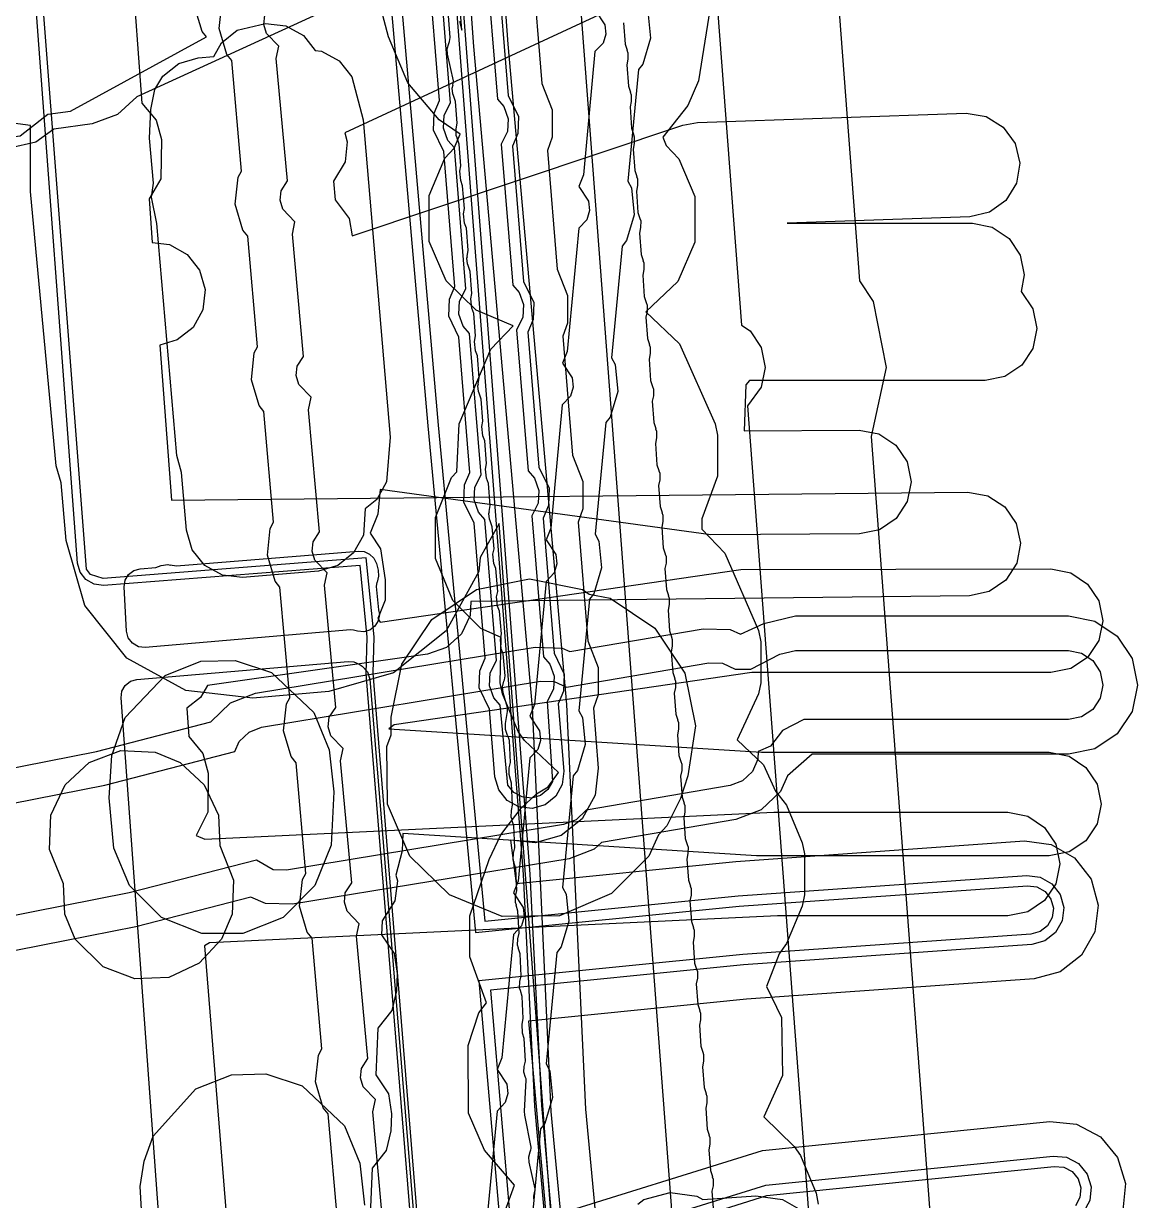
# Model space of a CAD drawing. Header units: metres. Extents: x -3943 to -3664, y 4962 to 6622.
# Drawn here: x -3832.49 to -3800.27, y 5729.61 to 5763.66 of the extents above; entities that cross this region are included whole.
import ezdxf

# ---------------------------------------------------------------- set-up
doc = ezdxf.new("R2010")
doc.units = ezdxf.units.M
doc.layers.add('AI_GREENING_EXCLUSIONS', color=1, linetype='Continuous')
doc.layers.add('AI_GREENING_LAWN', color=82, linetype='Continuous')

msp = doc.modelspace()

# ---------------------------------------------------------------- linework, layer by layer
at = {"layer": 'AI_GREENING_EXCLUSIONS'}
for points in [[(-3821.169, 5779.586), (-3818.044, 5739.04), (-3817.711, 5732.344), (-3816.124, 5714.66), (-3814.991, 5714.471), (-3807.098, 5720.876), (-3806.042, 5720.929), (-3805.751, 5720.658), (-3805.709, 5720.458), (-3805.709, 5719.696), (-3805.893, 5719.308), (-3813.248, 5713.305), (-3816.279, 5712.119), (-3819.175, 5711.094), (-3819.511, 5711.228), (-3819.669, 5711.553), (-3822.383, 5744.866), (-3822.352, 5745.913), (-3822.578, 5748.198), (-3830.193, 5747.605), (-3830.557, 5747.724), (-3830.678, 5747.878), (-3832.056, 5765.794)], [(-3820.97, 5779.601), (-3817.845, 5739.055), (-3817.511, 5732.358), (-3815.939, 5714.832)], [(-3820.597, 5778.642), (-3819.48, 5762.991), (-3817.785, 5743.877), (-3817.244, 5732.185), (-3815.692, 5715.733)], [(-3819.555, 5777.735), (-3818.483, 5763.065), (-3816.788, 5743.963), (-3816.242, 5732.256), (-3814.765, 5716.575)], [(-3813.04, 5720.03), (-3817.319, 5776.648)], [(-3819.887, 5763.73), (-3819.812, 5763.47), (-3820.809, 5776.384)], [(-3813.236, 5774.879), (-3811.729, 5754.937), (-3811.478, 5754.77), (-3811.153, 5754.283), (-3811.039, 5753.709), (-3811.153, 5753.135), (-3811.552, 5752.599), (-3809.299, 5722.777)], [(-3809.481, 5771.644), (-3808.315, 5756.215), (-3807.92, 5755.622), (-3807.539, 5753.709), (-3807.975, 5751.713), (-3806.068, 5726.47)], [(-3814.017, 5768.496), (-3829.222, 5761.542), (-3829.774, 5761.031), (-3830.505, 5760.76), (-3831.621, 5760.601), (-3832.14, 5760.228), (-3832.899, 5760.05)], [(-3822.165, 5767.676), (-3820.802, 5752.017), (-3819.422, 5737.359), (-3811.796, 5738.126), (-3803.449, 5738.715), (-3803.178, 5738.68), (-3802.941, 5738.545), (-3802.773, 5738.329), (-3802.701, 5738.066), (-3802.736, 5737.795), (-3802.871, 5737.557), (-3803.087, 5737.39), (-3803.35, 5737.318), (-3811.687, 5736.73), (-3819.324, 5735.962), (-3818.61, 5727.761)], [(-3821.84, 5767.409), (-3820.503, 5752.044), (-3819.15, 5737.688), (-3811.817, 5738.425), (-3803.47, 5739.014), (-3803.083, 5738.965), (-3802.744, 5738.771), (-3802.505, 5738.463), (-3802.402, 5738.087), (-3802.451, 5737.7), (-3802.645, 5737.361), (-3802.953, 5737.122), (-3803.329, 5737.019), (-3811.662, 5736.431), (-3818.984, 5735.694), (-3818.311, 5727.788), (-3811.018, 5730.058), (-3802.706, 5730.898), (-3802.318, 5730.861), (-3801.973, 5730.678), (-3801.725, 5730.377), (-3801.611, 5730.003), (-3801.648, 5729.615), (-3801.831, 5729.27)], [(-3819.868, 5711.537), (-3822.582, 5744.85), (-3822.553, 5745.907), (-3822.758, 5747.984), (-3830.177, 5747.406), (-3830.449, 5747.438), (-3830.688, 5747.572), (-3830.856, 5747.787), (-3830.93, 5748.051), (-3830.93, 5748.051), (-3832.256, 5765.779)], [(-3819.117, 5765.551), (-3818.783, 5761.469), (-3818.596, 5761.256), (-3818.471, 5760.906), (-3818.49, 5760.532), (-3818.675, 5760.174), (-3818.341, 5756.092), (-3818.154, 5755.88), (-3818.029, 5755.53), (-3818.048, 5755.155), (-3818.233, 5754.798), (-3817.899, 5750.716), (-3817.712, 5750.503), (-3817.587, 5750.153), (-3817.606, 5749.779), (-3817.791, 5749.421), (-3817.457, 5745.339), (-3817.27, 5745.127), (-3817.145, 5744.777), (-3817.164, 5744.402), (-3817.349, 5744.045), (-3817.194, 5741.736), (-3817.326, 5741.497), (-3817.54, 5741.327), (-3817.803, 5741.252), (-3818.074, 5741.284), (-3818.313, 5741.416), (-3818.483, 5741.63), (-3818.705, 5743.937), (-3818.892, 5744.15), (-3819.017, 5744.5), (-3818.998, 5744.874), (-3818.813, 5745.232), (-3819.147, 5749.314), (-3819.334, 5749.526), (-3819.459, 5749.876), (-3819.44, 5750.251), (-3819.255, 5750.608), (-3819.589, 5754.69), (-3819.776, 5754.903), (-3819.901, 5755.253), (-3819.882, 5755.627), (-3819.697, 5755.985), (-3820.031, 5760.067), (-3820.218, 5760.279), (-3820.343, 5760.629), (-3820.324, 5761.004), (-3820.139, 5761.361), (-3820.473, 5765.443)], [(-3829.372, 5765.435), (-3829.069, 5761.353), (-3828.662, 5760.866), (-3828.506, 5760.302), (-3828.519, 5759.165), (-3828.864, 5758.587), (-3828.77, 5757.322), (-3828.277, 5757.266), (-3827.765, 5756.982), (-3827.401, 5756.524), (-3827.239, 5755.962), (-3827.305, 5755.38), (-3827.589, 5754.868), (-3828.047, 5754.504), (-3828.55, 5754.359), (-3828.217, 5749.868), (-3805.175, 5750.1), (-3804.599, 5749.995), (-3804.107, 5749.677), (-3803.775, 5749.196), (-3803.652, 5748.623), (-3803.757, 5748.048), (-3804.075, 5747.556), (-3804.556, 5747.224), (-3805.129, 5747.101), (-3819.55, 5746.935), (-3819.572, 5746.532), (-3819.825, 5746.004), (-3820.261, 5745.613), (-3820.813, 5745.419), (-3827.175, 5744.51), (-3827.374, 5744.164), (-3827.772, 5743.858), (-3827.711, 5743.029), (-3827.305, 5742.541), (-3827.149, 5741.977), (-3827.164, 5740.84), (-3827.502, 5740.167), (-3827.253, 5740.064), (-3810.786, 5740.844), (-3804.018, 5740.846), (-3803.444, 5740.731), (-3802.957, 5740.406), (-3802.632, 5739.92), (-3802.518, 5739.346), (-3802.632, 5738.771), (-3802.957, 5738.285), (-3803.444, 5737.96), (-3804.018, 5737.846), (-3810.679, 5737.846), (-3827.111, 5737.067), (-3827.256, 5736.977), (-3825.496, 5715.146)], [(-3818.792, 5765.484), (-3818.474, 5761.577), (-3818.177, 5760.966), (-3818.196, 5760.473), (-3818.35, 5760.107), (-3818.032, 5756.2), (-3817.735, 5755.589), (-3817.754, 5755.096), (-3817.908, 5754.731), (-3817.59, 5750.824), (-3817.293, 5750.213), (-3817.312, 5749.72), (-3817.466, 5749.354), (-3817.148, 5745.447), (-3816.851, 5744.836), (-3816.87, 5744.343), (-3817.024, 5743.978), (-3816.863, 5742.032), (-3816.908, 5741.644), (-3817.097, 5741.303), (-3817.403, 5741.061), (-3817.778, 5740.953), (-3818.166, 5740.998), (-3818.507, 5741.187), (-3818.749, 5741.493), (-3818.857, 5741.868), (-3819.014, 5743.829), (-3819.311, 5744.44), (-3819.292, 5744.933), (-3819.138, 5745.299), (-3819.456, 5749.206), (-3819.753, 5749.817), (-3819.734, 5750.31), (-3819.58, 5750.675), (-3819.898, 5754.582), (-3820.195, 5755.193), (-3820.176, 5755.686), (-3820.022, 5756.052), (-3820.34, 5759.959), (-3820.637, 5760.57), (-3820.618, 5761.063), (-3820.464, 5761.428), (-3820.782, 5765.335)], [(-3817.778, 5765.364), (-3817.496, 5761.929), (-3817.197, 5761.164), (-3817.197, 5760.372), (-3817.336, 5759.988), (-3817.054, 5756.553), (-3816.755, 5755.787), (-3816.755, 5754.995), (-3816.894, 5754.611), (-3816.612, 5751.176), (-3816.313, 5750.411), (-3816.313, 5749.619), (-3816.452, 5749.235), (-3816.17, 5745.8), (-3815.871, 5745.034), (-3815.871, 5744.242), (-3816.01, 5743.858), (-3815.867, 5742.114), (-3815.956, 5741.339), (-3816.335, 5740.656), (-3816.946, 5740.171), (-3817.696, 5739.957), (-3818.403, 5740.038), (-3818.246, 5738.784), (-3811.888, 5739.422), (-3803.54, 5740.011), (-3802.766, 5739.913), (-3802.089, 5739.527), (-3801.61, 5738.91), (-3801.405, 5738.157), (-3801.503, 5737.383), (-3801.889, 5736.705), (-3802.506, 5736.227), (-3803.259, 5736.021), (-3811.576, 5735.434), (-3817.887, 5734.8), (-3817.376, 5729.113), (-3811.118, 5731.053), (-3802.807, 5731.893), (-3802.03, 5731.818), (-3801.341, 5731.452), (-3800.844, 5730.85), (-3800.616, 5730.104), (-3800.691, 5729.327)], [(-3813.845, 5764.845), (-3823.201, 5760.501), (-3823.13, 5760.239), (-3823.19, 5759.657), (-3823.525, 5759.096), (-3823.475, 5758.563), (-3823.079, 5758.018), (-3822.986, 5757.517), (-3813.426, 5760.721), (-3813.001, 5760.798), (-3805.226, 5761.063), (-3804.648, 5760.969), (-3804.151, 5760.66), (-3803.809, 5760.185), (-3803.675, 5759.615), (-3803.77, 5759.038), (-3804.078, 5758.54), (-3804.553, 5758.199), (-3805.123, 5758.065), (-3810.407, 5757.885), (-3805.044, 5757.885), (-3804.47, 5757.77), (-3803.983, 5757.445), (-3803.658, 5756.959), (-3803.544, 5756.385), (-3803.638, 5755.909), (-3803.293, 5755.409), (-3803.179, 5754.835), (-3803.293, 5754.261), (-3803.618, 5753.775), (-3804.105, 5753.449), (-3804.679, 5753.335), (-3811.494, 5753.335), (-3811.599, 5753.203), (-3811.646, 5751.877), (-3808.324, 5751.896), (-3807.75, 5751.785), (-3807.261, 5751.462), (-3806.933, 5750.978), (-3806.816, 5750.404), (-3806.927, 5749.83), (-3807.249, 5749.341), (-3807.734, 5749.013), (-3808.308, 5748.896), (-3812.609, 5748.872), (-3822.176, 5750.182), (-3822.248, 5749.465), (-3822.468, 5748.919), (-3822.172, 5748.458), (-3822.037, 5747.564), (-3822.033, 5746.979), (-3822.248, 5746.449), (-3822.179, 5746.342), (-3811.748, 5747.867), (-3802.771, 5747.883), (-3802.197, 5747.769), (-3801.711, 5747.444), (-3801.386, 5746.957), (-3801.271, 5746.383), (-3801.386, 5745.809), (-3801.711, 5745.322), (-3802.197, 5744.997), (-3802.771, 5744.883), (-3811.422, 5744.883), (-3821.773, 5743.37), (-3821.928, 5743.255), (-3811.147, 5742.579), (-3802.823, 5742.579), (-3802.249, 5742.465), (-3801.763, 5742.14), (-3801.438, 5741.653), (-3801.323, 5741.079), (-3801.438, 5740.505), (-3801.763, 5740.019), (-3802.249, 5739.693), (-3802.823, 5739.579), (-3811.288, 5739.582), (-3821.521, 5740.224), (-3821.54, 5739.727), (-3821.723, 5739.018), (-3821.678, 5738.857), (-3821.75, 5738.276), (-3822.122, 5737.701), (-3822.139, 5737.294), (-3821.775, 5736.752), (-3821.684, 5736.174), (-3821.704, 5735.674), (-3821.841, 5735.105), (-3822.248, 5734.594), (-3822.302, 5733.242), (-3821.938, 5732.7), (-3821.847, 5732.122), (-3821.867, 5731.622), (-3822.004, 5731.053), (-3822.411, 5730.542), (-3822.465, 5729.19)], [(-3823.401, 5728.931), (-3823.68, 5732.119), (-3823.822, 5732.294), (-3824.044, 5733.042), (-3823.962, 5733.818), (-3823.865, 5733.997), (-3824.146, 5737.197), (-3824.287, 5737.372), (-3824.509, 5738.121), (-3824.427, 5738.897), (-3824.33, 5739.075), (-3824.611, 5742.276), (-3824.752, 5742.451), (-3824.974, 5743.199), (-3824.892, 5743.975), (-3824.795, 5744.153), (-3825.076, 5747.354), (-3825.218, 5747.529), (-3825.439, 5748.277), (-3825.357, 5749.054), (-3825.26, 5749.232), (-3825.541, 5752.432), (-3825.683, 5752.608), (-3825.904, 5753.356), (-3825.822, 5754.132), (-3825.725, 5754.31), (-3826.006, 5757.511), (-3826.148, 5757.686), (-3826.369, 5758.434), (-3826.288, 5759.21), (-3826.191, 5759.389), (-3826.471, 5762.589), (-3826.613, 5762.764), (-3826.834, 5763.513), (-3826.753, 5764.289)], [(-3818.745, 5728.81), (-3818.294, 5730.054), (-3819.16, 5731.069), (-3819.623, 5732.137), (-3819.632, 5734.097), (-3819.32, 5735.041), (-3819.1, 5735.329), (-3819.585, 5736.655), (-3819.585, 5737.843), (-3819.024, 5739.475), (-3818.688, 5740.185), (-3818.096, 5740.958), (-3817.658, 5741.379), (-3817.317, 5741.577), (-3817.02, 5741.991), (-3818.006, 5742.92), (-3818.183, 5743.183), (-3818.636, 5744.266), (-3818.702, 5744.589), (-3818.677, 5745.9), (-3819.265, 5746.16), (-3820.075, 5746.971), (-3820.581, 5748.181), (-3820.581, 5749.369), (-3820.114, 5750.522), (-3819.961, 5750.694), (-3819.896, 5752.076), (-3818.973, 5754.243), (-3818.332, 5754.918), (-3819.401, 5755.365), (-3820.269, 5756.214), (-3820.761, 5757.354), (-3820.761, 5758.682), (-3820.307, 5759.765), (-3820.035, 5760.056), (-3819.866, 5760.46), (-3820.474, 5760.877), (-3821.377, 5761.944), (-3821.935, 5763.277), (-3822.239, 5764.415)], [(-3812.606, 5764.301), (-3812.973, 5762.006), (-3813.28, 5761.289), (-3814.003, 5760.371), (-3813.902, 5760.132), (-3813.533, 5759.743), (-3813.079, 5758.66), (-3813.079, 5757.332), (-3813.571, 5756.192), (-3814.496, 5755.319), (-3813.514, 5754.389), (-3812.488, 5752.076), (-3812.423, 5751.754), (-3812.423, 5750.567), (-3812.872, 5749.326), (-3812.872, 5749.033), (-3812.204, 5748.335), (-3811.229, 5746.099), (-3811.163, 5745.776), (-3811.163, 5744.589), (-3811.229, 5744.266), (-3811.85, 5742.933), (-3811.088, 5742.211), (-3810.745, 5741.456), (-3810.421, 5741.045), (-3809.968, 5739.962), (-3809.903, 5739.64), (-3809.903, 5738.452), (-3809.968, 5738.13), (-3810.421, 5737.046), (-3810.634, 5736.748), (-3810.999, 5735.798), (-3810.569, 5734.909), (-3810.537, 5733.225), (-3811.078, 5732.029), (-3810.198, 5731.172), (-3810.021, 5730.908), (-3809.567, 5729.825), (-3809.502, 5729.502)], [(-3839.663, 5763.669), (-3839.737, 5763.088), (-3840.085, 5762.535), (-3839.983, 5761.085), (-3839.562, 5760.586), (-3839.408, 5760.021), (-3839.418, 5759.69), (-3839.22, 5759.757), (-3838.505, 5759.652), (-3836.336, 5759.931), (-3835.671, 5760.214), (-3835.175, 5760.278), (-3834.46, 5760.173), (-3832.597, 5760.413), (-3831.796, 5761.034), (-3831.136, 5761.123), (-3827.206, 5763.279), (-3827.331, 5763.432), (-3827.498, 5763.993)], [(-3822.069, 5728.639), (-3822.393, 5732.174), (-3822.316, 5732.534), (-3822.672, 5732.899), (-3822.749, 5733.161), (-3822.72, 5733.432), (-3822.534, 5733.718), (-3822.858, 5737.253), (-3822.781, 5737.612), (-3823.137, 5737.977), (-3823.214, 5738.239), (-3823.186, 5738.511), (-3822.999, 5738.796), (-3823.323, 5742.331), (-3823.246, 5742.691), (-3823.602, 5743.056), (-3823.679, 5743.318), (-3823.651, 5743.589), (-3823.464, 5743.875), (-3823.788, 5747.409), (-3823.712, 5747.769), (-3824.067, 5748.134), (-3824.144, 5748.396), (-3824.116, 5748.668), (-3823.929, 5748.953), (-3824.253, 5752.488), (-3824.177, 5752.847), (-3824.532, 5753.212), (-3824.61, 5753.474), (-3824.581, 5753.746), (-3824.395, 5754.031), (-3824.718, 5757.566), (-3824.642, 5757.926), (-3824.997, 5758.291), (-3825.075, 5758.553), (-3825.046, 5758.824), (-3824.86, 5759.11), (-3825.183, 5762.645), (-3825.107, 5763.004), (-3825.462, 5763.369), (-3825.54, 5763.631), (-3825.511, 5763.903)], [(-3815.961, 5764.049), (-3815.678, 5763.626), (-3815.65, 5763.354), (-3815.728, 5763.092), (-3815.963, 5762.846), (-3816.293, 5759.281), (-3816.433, 5758.941), (-3816.15, 5758.518), (-3816.122, 5758.246), (-3816.2, 5757.984), (-3816.435, 5757.738), (-3816.765, 5754.173), (-3816.906, 5753.833), (-3816.623, 5753.41), (-3816.594, 5753.138), (-3816.672, 5752.876), (-3816.908, 5752.63), (-3817.237, 5749.065), (-3817.378, 5748.726), (-3817.095, 5748.302), (-3817.067, 5748.03), (-3817.144, 5747.768), (-3817.38, 5747.522), (-3817.709, 5743.957), (-3817.85, 5743.618), (-3817.567, 5743.194), (-3817.539, 5742.922), (-3817.617, 5742.66), (-3817.852, 5742.414), (-3818.182, 5738.849), (-3818.323, 5738.51), (-3818.04, 5738.086), (-3818.011, 5737.814), (-3818.089, 5737.552), (-3818.325, 5737.306), (-3818.654, 5733.741), (-3818.795, 5733.402), (-3818.512, 5732.978), (-3818.484, 5732.706), (-3818.561, 5732.444), (-3818.797, 5732.198), (-3819.126, 5728.633)], [(-3814.436, 5764.01), (-3814.355, 5763.234), (-3814.577, 5762.486), (-3814.705, 5762.328), (-3815.016, 5759.1), (-3814.909, 5758.902), (-3814.828, 5758.126), (-3815.05, 5757.378), (-3815.178, 5757.221), (-3815.488, 5753.992), (-3815.381, 5753.794), (-3815.3, 5753.018), (-3815.522, 5752.27), (-3815.65, 5752.113), (-3815.961, 5748.885), (-3815.853, 5748.686), (-3815.772, 5747.91), (-3815.994, 5747.162), (-3816.122, 5747.005), (-3816.433, 5743.777), (-3816.326, 5743.579), (-3816.245, 5742.802), (-3816.467, 5742.054), (-3816.594, 5741.897), (-3816.905, 5738.669), (-3816.798, 5738.471), (-3816.717, 5737.694), (-3816.939, 5736.946), (-3817.067, 5736.789), (-3817.378, 5733.561), (-3817.27, 5733.363), (-3817.189, 5732.586), (-3817.411, 5731.838), (-3817.539, 5731.681), (-3817.758, 5729.31)], [(-3816.53, 5719.766), (-3818.739, 5749.195), (-3819.281, 5748.211), (-3819.326, 5747.803), (-3820.268, 5746.095), (-3821.791, 5744.876), (-3823.665, 5744.334), (-3825.857, 5744.146), (-3827.796, 5744.362), (-3829.505, 5745.304), (-3830.723, 5746.827), (-3831.266, 5748.701), (-3831.409, 5750.373), (-3831.551, 5750.865), (-3832.289, 5758.798), (-3832.294, 5760.714), (-3833.623, 5760.879)], [(-3842.565, 5740.2), (-3830.38, 5742.602), (-3827.077, 5743.457), (-3826.508, 5744.006), (-3825.78, 5744.287), (-3817.695, 5745.621), (-3816.916, 5745.593), (-3816.688, 5745.489), (-3812.834, 5746.15), (-3812.054, 5746.129), (-3811.758, 5745.998), (-3811.078, 5746.301), (-3810.162, 5746.523), (-3802.269, 5746.523), (-3801.504, 5746.371), (-3800.855, 5745.937), (-3800.421, 5745.289), (-3800.269, 5744.523), (-3800.421, 5743.758), (-3800.855, 5743.109), (-3801.504, 5742.675), (-3802.269, 5742.523), (-3809.677, 5742.523), (-3810.392, 5741.897), (-3810.592, 5741.447), (-3811.159, 5740.91), (-3811.887, 5740.631), (-3815.776, 5739.964), (-3815.982, 5739.772), (-3816.713, 5739.499), (-3824.716, 5738.179), (-3825.496, 5738.198), (-3825.921, 5738.386), (-3829.244, 5737.526), (-3841.58, 5735.094)], [(-3842.378, 5739.218), (-3830.146, 5741.629), (-3826.384, 5742.599), (-3826.255, 5742.892), (-3825.972, 5743.161), (-3825.608, 5743.302), (-3817.535, 5744.634), (-3817.145, 5744.62), (-3816.789, 5744.457), (-3812.665, 5745.165), (-3812.275, 5745.154), (-3811.905, 5744.981), (-3811.456, 5744.981), (-3810.62, 5745.412), (-3810.162, 5745.523), (-3802.269, 5745.523), (-3801.887, 5745.447), (-3801.562, 5745.23), (-3801.345, 5744.906), (-3801.269, 5744.523), (-3801.345, 5744.141), (-3801.562, 5743.816), (-3801.887, 5743.599), (-3802.269, 5743.523), (-3809.919, 5743.523), (-3810.541, 5743.203), (-3810.883, 5742.754), (-3811.244, 5742.601), (-3811.25, 5742.381), (-3811.409, 5742.024), (-3811.692, 5741.756), (-3812.056, 5741.616), (-3816.216, 5740.903), (-3816.508, 5740.623), (-3816.873, 5740.486), (-3824.888, 5739.164), (-3825.278, 5739.173), (-3825.755, 5739.458), (-3829.438, 5738.507), (-3841.774, 5736.075)], [(-3828.993, 5727.848), (-3829.125, 5730.019), (-3829.008, 5730.746), (-3828.747, 5731.47), (-3827.509, 5732.843), (-3826.479, 5733.25), (-3825.484, 5733.277), (-3824.435, 5732.925), (-3823.21, 5731.767), (-3822.764, 5730.691), (-3822.631, 5729.474)], [(-3818.526, 5727.385), (-3810.988, 5729.76), (-3802.676, 5730.599), (-3802.404, 5730.573), (-3802.163, 5730.445), (-3801.989, 5730.234), (-3801.909, 5729.973), (-3801.936, 5729.701), (-3802.064, 5729.46)], [(-3814.724, 5729.501), (-3814.546, 5729.638), (-3813.792, 5729.841), (-3813.019, 5729.74), (-3812.843, 5729.639), (-3811.312, 5729.742), (-3810.538, 5729.641), (-3809.862, 5729.252)]]:
    msp.add_lwpolyline(points, dxfattribs=at)
for points in [[(-3828.738, 5759.039), (-3828.85, 5760.34), (-3828.815, 5761.174), (-3828.701, 5761.748), (-3828.463, 5762.14), (-3828.006, 5762.506), (-3827.443, 5762.668), (-3826.99, 5762.707), (-3826.771, 5763.105), (-3826.314, 5763.471), (-3825.492, 5763.656), (-3824.911, 5763.591), (-3824.398, 5763.309), (-3824.055, 5762.88), (-3823.873, 5762.859), (-3823.36, 5762.577), (-3822.994, 5762.12), (-3822.672, 5760.869), (-3821.887, 5751.692), (-3821.991, 5750.405), (-3822.274, 5749.892), (-3822.613, 5749.621), (-3822.662, 5748.862), (-3822.945, 5748.349), (-3823.402, 5747.984), (-3823.964, 5747.821), (-3826.156, 5747.633), (-3826.738, 5747.698), (-3827.25, 5747.981), (-3827.616, 5748.438), (-3827.779, 5749), (-3827.922, 5750.671), (-3828.064, 5751.163), (-3828.639, 5757.878), (-3828.793, 5758.636), (-3828.738, 5759.039)], [(-3820.685, 5746.419), (-3819.388, 5747.287), (-3817.857, 5747.591), (-3816.326, 5747.287), (-3816.127, 5747.153), (-3815.524, 5747.034), (-3814.227, 5746.166), (-3813.359, 5744.869), (-3813.055, 5743.338), (-3813.276, 5741.897), (-3813.488, 5741.242), (-3813.881, 5740.452), (-3814.13, 5740.185), (-3814.402, 5739.572), (-3815.482, 5738.492), (-3816.991, 5737.845), (-3818.652, 5737.829), (-3820.174, 5738.449), (-3821.318, 5739.572), (-3821.965, 5741.081), (-3821.981, 5742.742), (-3821.857, 5743.078), (-3821.857, 5743.591), (-3821.553, 5745.122), (-3820.685, 5746.419)], [(-3826.372, 5745.236), (-3825.322, 5744.884), (-3824.098, 5743.726), (-3823.652, 5742.651), (-3823.519, 5741.434), (-3823.596, 5739.889), (-3824.066, 5738.724), (-3824.988, 5737.802), (-3826.153, 5737.332), (-3827.34, 5737.332), (-3828.505, 5737.802), (-3829.428, 5738.724), (-3829.881, 5739.807), (-3830.014, 5741.261), (-3829.945, 5742.483), (-3829.557, 5743.581), (-3828.396, 5744.803), (-3827.367, 5745.21), (-3826.372, 5745.236)], [(-3830.593, 5742.283), (-3829.676, 5742.624), (-3828.69, 5742.585), (-3827.967, 5742.283), (-3827.268, 5741.636), (-3826.859, 5740.754), (-3826.82, 5739.88), (-3826.423, 5738.881), (-3826.462, 5737.895), (-3826.764, 5737.172), (-3827.411, 5736.473), (-3828.293, 5736.064), (-3829.279, 5736.025), (-3830.196, 5736.366), (-3831.002, 5737.172), (-3831.304, 5737.895), (-3831.343, 5738.769), (-3831.74, 5739.768), (-3831.701, 5740.754), (-3831.292, 5741.636), (-3830.593, 5742.283)]]:
    msp.add_lwpolyline(points, close=True, dxfattribs=at)
at = {"layer": 'AI_GREENING_LAWN'}
for points in [[(-3817.719, 5729.575), (-3817.734, 5729.738), (-3817.71, 5729.836), (-3817.714, 5729.838), (-3817.696, 5729.911), (-3817.698, 5729.948), (-3817.867, 5730.719), (-3817.877, 5730.872), (-3817.84, 5731.021), (-3817.815, 5731.079), (-3817.806, 5731.114), (-3817.808, 5731.15), (-3817.989, 5732.075), (-3817.998, 5732.196), (-3817.954, 5733.088), (-3817.958, 5733.126), (-3817.977, 5733.168), (-3818.02, 5733.325), (-3818.011, 5733.487), (-3817.977, 5733.637), (-3818.01, 5734.296), (-3818.06, 5734.448), (-3818.073, 5734.716), (-3818.038, 5734.872), (-3818.069, 5735.508), (-3818.122, 5735.683), (-3818.116, 5735.685), (-3818.142, 5735.757), (-3818.136, 5735.947), (-3818.1, 5736.108), (-3818.13, 5736.744), (-3818.183, 5736.919), (-3818.177, 5736.921), (-3818.203, 5736.993), (-3818.198, 5737.183), (-3818.161, 5737.344), (-3818.192, 5737.98), (-3818.245, 5738.154), (-3818.238, 5738.156), (-3818.265, 5738.228), (-3818.259, 5738.418), (-3818.223, 5738.579), (-3818.253, 5739.215), (-3818.306, 5739.39), (-3818.3, 5739.392), (-3818.326, 5739.464), (-3818.32, 5739.654), (-3818.284, 5739.815), (-3818.314, 5740.451), (-3818.368, 5740.626), (-3818.361, 5740.628), (-3818.388, 5740.7), (-3818.382, 5740.89), (-3818.345, 5741.051), (-3818.376, 5741.687), (-3818.429, 5741.861), (-3818.423, 5741.863), (-3818.449, 5741.935), (-3818.443, 5742.125), (-3818.407, 5742.286), (-3818.437, 5742.922), (-3818.472, 5743.038), (-3818.49, 5743.067), (-3818.553, 5743.234), (-3818.554, 5743.412), (-3818.492, 5743.76), (-3818.498, 5743.873), (-3818.622, 5744.294), (-3818.641, 5744.466), (-3818.601, 5744.633), (-3818.585, 5744.671), (-3818.566, 5744.79), (-3818.622, 5745.424), (-3818.678, 5745.574), (-3818.701, 5745.841), (-3818.672, 5745.999), (-3818.728, 5746.656), (-3818.785, 5746.807), (-3818.808, 5747.074), (-3818.778, 5747.232), (-3818.835, 5747.889), (-3818.891, 5748.04), (-3818.914, 5748.307), (-3818.884, 5748.464), (-3818.938, 5749.098), (-3818.997, 5749.271), (-3818.995, 5749.272), (-3819.017, 5749.323), (-3819.031, 5749.486), (-3819.018, 5749.54), (-3819.02, 5749.54), (-3818.991, 5749.72), (-3819.047, 5750.353), (-3819.103, 5750.503), (-3819.127, 5750.771), (-3819.097, 5750.929), (-3819.154, 5751.584), (-3819.21, 5751.734), (-3819.233, 5752.001), (-3819.203, 5752.159), (-3819.256, 5752.791), (-3819.316, 5752.964), (-3819.313, 5752.965), (-3819.336, 5753.015), (-3819.35, 5753.178), (-3819.337, 5753.232), (-3819.339, 5753.233), (-3819.31, 5753.413), (-3819.366, 5754.045), (-3819.422, 5754.195), (-3819.445, 5754.462), (-3819.416, 5754.62), (-3819.472, 5755.275), (-3819.528, 5755.426), (-3819.551, 5755.693), (-3819.522, 5755.85), (-3819.575, 5756.482), (-3819.634, 5756.655), (-3819.632, 5756.656), (-3819.654, 5756.707), (-3819.668, 5756.87), (-3819.655, 5756.924), (-3819.658, 5756.924), (-3819.629, 5757.104), (-3819.684, 5757.736), (-3819.74, 5757.886), (-3819.764, 5758.153), (-3819.734, 5758.311), (-3819.791, 5758.966), (-3819.847, 5759.117), (-3819.87, 5759.384), (-3819.84, 5759.542), (-3819.893, 5760.174), (-3819.953, 5760.347), (-3819.947, 5760.349), (-3819.976, 5760.42), (-3819.977, 5760.61), (-3819.946, 5760.772), (-3820, 5761.404), (-3820.059, 5761.577), (-3820.057, 5761.578), (-3820.079, 5761.629), (-3820.093, 5761.792), (-3820.069, 5761.889), (-3820.073, 5761.89), (-3820.054, 5761.965), (-3820.056, 5762.003), (-3820.227, 5762.772), (-3820.236, 5762.93), (-3820.195, 5763.083), (-3820.172, 5763.135), (-3820.152, 5763.254), (-3820.2, 5763.886)], [(-3815.134, 5763.678), (-3815.088, 5763.061), (-3815.031, 5762.888), (-3815.037, 5762.886), (-3815.009, 5762.814), (-3815.01, 5762.624), (-3815.042, 5762.462), (-3814.996, 5761.845), (-3814.939, 5761.671), (-3814.945, 5761.669), (-3814.917, 5761.598), (-3814.918, 5761.408), (-3814.95, 5761.246), (-3814.905, 5760.628), (-3814.847, 5760.455), (-3814.853, 5760.453), (-3814.825, 5760.381), (-3814.826, 5760.191), (-3814.858, 5760.029), (-3814.813, 5759.412), (-3814.755, 5759.238), (-3814.761, 5759.236), (-3814.733, 5759.165), (-3814.734, 5758.975), (-3814.766, 5758.813), (-3814.721, 5758.195), (-3814.663, 5758.022), (-3814.669, 5758.02), (-3814.641, 5757.949), (-3814.642, 5757.758), (-3814.674, 5757.596), (-3814.629, 5756.979), (-3814.571, 5756.806), (-3814.577, 5756.803), (-3814.549, 5756.732), (-3814.55, 5756.542), (-3814.582, 5756.38), (-3814.537, 5755.763), (-3814.479, 5755.589), (-3814.485, 5755.587), (-3814.457, 5755.516), (-3814.458, 5755.326), (-3814.49, 5755.164), (-3814.445, 5754.546), (-3814.387, 5754.373), (-3814.393, 5754.371), (-3814.365, 5754.299), (-3814.366, 5754.109), (-3814.398, 5753.947), (-3814.353, 5753.33), (-3814.295, 5753.156), (-3814.302, 5753.154), (-3814.273, 5753.083), (-3814.274, 5752.893), (-3814.307, 5752.731), (-3814.261, 5752.113), (-3814.203, 5751.94), (-3814.21, 5751.938), (-3814.181, 5751.866), (-3814.182, 5751.676), (-3814.215, 5751.514), (-3814.169, 5750.897), (-3814.112, 5750.724), (-3814.118, 5750.721), (-3814.089, 5750.65), (-3814.09, 5750.46), (-3814.123, 5750.298), (-3814.078, 5749.688), (-3814.02, 5749.515), (-3814.026, 5749.513), (-3813.998, 5749.441), (-3813.999, 5749.251), (-3814.031, 5749.089), (-3813.987, 5748.488), (-3813.93, 5748.314), (-3813.936, 5748.312), (-3813.907, 5748.241), (-3813.908, 5748.051), (-3813.941, 5747.889), (-3813.896, 5747.287), (-3813.839, 5747.113), (-3813.845, 5747.111), (-3813.817, 5747.04), (-3813.818, 5746.85), (-3813.85, 5746.688), (-3813.806, 5746.086), (-3813.748, 5745.913), (-3813.754, 5745.91), (-3813.726, 5745.839), (-3813.727, 5745.649), (-3813.759, 5745.487), (-3813.715, 5744.885), (-3813.657, 5744.712), (-3813.663, 5744.71), (-3813.635, 5744.638), (-3813.636, 5744.448), (-3813.668, 5744.286), (-3813.624, 5743.684), (-3813.567, 5743.511), (-3813.573, 5743.509), (-3813.544, 5743.438), (-3813.545, 5743.247), (-3813.578, 5743.085), (-3813.533, 5742.484), (-3813.476, 5742.31), (-3813.482, 5742.308), (-3813.454, 5742.237), (-3813.455, 5742.047), (-3813.487, 5741.885), (-3813.443, 5741.283), (-3813.385, 5741.109), (-3813.391, 5741.107), (-3813.363, 5741.036), (-3813.364, 5740.846), (-3813.396, 5740.684), (-3813.352, 5740.082), (-3813.294, 5739.909), (-3813.301, 5739.907), (-3813.272, 5739.835), (-3813.273, 5739.645), (-3813.306, 5739.483), (-3813.261, 5738.881), (-3813.204, 5738.708), (-3813.21, 5738.706), (-3813.182, 5738.634), (-3813.183, 5738.444), (-3813.215, 5738.282), (-3813.171, 5737.68), (-3813.113, 5737.507), (-3813.119, 5737.505), (-3813.091, 5737.434), (-3813.092, 5737.244), (-3813.124, 5737.082), (-3813.08, 5736.48), (-3813.022, 5736.306), (-3813.028, 5736.304), (-3813, 5736.233), (-3813.001, 5736.043), (-3813.033, 5735.881), (-3812.989, 5735.279), (-3812.931, 5735.105), (-3812.938, 5735.103), (-3812.909, 5735.032), (-3812.91, 5734.842), (-3812.943, 5734.68), (-3812.898, 5734.078), (-3812.841, 5733.905), (-3812.847, 5733.903), (-3812.819, 5733.831), (-3812.82, 5733.641), (-3812.852, 5733.479), (-3812.808, 5732.877), (-3812.75, 5732.704), (-3812.756, 5732.702), (-3812.728, 5732.63), (-3812.729, 5732.44), (-3812.761, 5732.278), (-3812.717, 5731.676), (-3812.659, 5731.503), (-3812.665, 5731.501), (-3812.637, 5731.43), (-3812.638, 5731.24), (-3812.67, 5731.078), (-3812.626, 5730.476), (-3812.568, 5730.302), (-3812.575, 5730.3), (-3812.546, 5730.229), (-3812.547, 5730.039), (-3812.58, 5729.877), (-3812.535, 5729.275)], [(-3827.485, 5714.013), (-3829.671, 5744.15), (-3829.647, 5744.342), (-3829.552, 5744.511), (-3829.401, 5744.631), (-3829.215, 5744.684), (-3823.104, 5745.208), (-3822.938, 5745.194), (-3822.785, 5745.126), (-3822.7, 5745.069), (-3822.546, 5744.907), (-3822.479, 5744.694), (-3819.833, 5712.341)]]:
    msp.add_lwpolyline(points, dxfattribs=at)
msp.add_lwpolyline([(-3822.238, 5747.849), (-3822.222, 5747.673), (-3822.268, 5747.502), (-3822.27, 5747.499), (-3822.292, 5747.37), (-3822.227, 5746.699), (-3822.201, 5746.561), (-3822.234, 5746.381), (-3822.329, 5746.225), (-3822.474, 5746.114), (-3822.649, 5746.062), (-3822.831, 5746.077), (-3822.95, 5746.109), (-3823.036, 5746.117), (-3828.974, 5745.608), (-3829.172, 5745.631), (-3829.346, 5745.73), (-3829.467, 5745.889), (-3829.516, 5746.082), (-3829.579, 5747.365), (-3829.552, 5747.554), (-3829.455, 5747.72), (-3829.303, 5747.837), (-3829.119, 5747.888), (-3828.668, 5747.923), (-3828.513, 5747.979), (-3828.325, 5748.009), (-3828.251, 5747.992), (-3828.25, 5747.999), (-3828.068, 5747.968), (-3822.811, 5748.4), (-3822.64, 5748.384), (-3822.484, 5748.311), (-3822.362, 5748.19), (-3822.288, 5748.034), (-3822.238, 5747.849)], close=True, dxfattribs=at)

doc.saveas('drawing.dxf')
